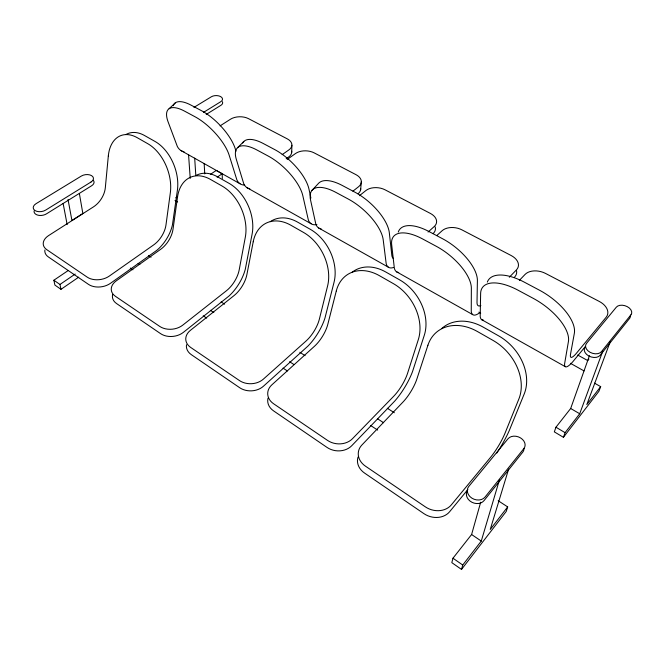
<?xml version="1.0" encoding="UTF-8"?>
<svg xmlns="http://www.w3.org/2000/svg" width="665" height="665" viewBox="0 0 665 665"><rect width="100%" height="100%" fill="white"/><g stroke="black" fill="none" stroke-linecap="round" stroke-linejoin="round"><path stroke-width="1" d="M291.727 152.268L291.885 145.261M360.621 189.774L361.344 181.612M480.679 502.225L471.601 534.519L452.973 558.218L451.809 562.64L461.51 569.423L506.24 511.435L507.678 506.905L498.176 500.72M461.51 569.423L462.74 565.026L481.269 541.069L499.39 480.047M508.617 469.124L490.246 529.448L507.678 506.905M589.439 355.684L570.67 408.493L555.948 427.229L554.336 431.876L563.421 437.312L598.891 391.319L600.678 386.639L594.452 383.131M563.421 437.312L565.084 432.666L579.714 413.755L602.739 351.203M610.146 341.935L586.821 404.553L600.678 386.639M588.941 359.034L587.702 360.555L577.719 355.035M467.894 489.498L449.648 511.701A18.662 15.569 18.6 0 1 423.921 513.646L364.553 473.064A17.864 14.771 10.4 0 1 358.019 457.055M585.358 346.523L572.789 361.76A32.419 6.002 -60.3 0 1 564.593 363.838L568.417 341.586A43.125 19.742 35.5 0 0 533.313 298.394L518.126 290.239A42.66 19.518 36 0 0 480.637 293.39L480.196 316.482A31.064 8.52 -60.7 0 0 483.413 320.081M311.985 190.365L318.252 183.656A38.03 16.7 42.2 0 1 342.251 185.46L354.736 192.085A38.279 16.933 41.8 0 1 389.333 232.841L391.793 255.094A19.543 7.307 -61.2 0 0 393.389 258.552M519.382 280.372L525.051 274.446A15.395 10.183 14.3 0 1 545.516 273.423L599.298 301.453A16.035 10.598 17.3 0 1 606.189 317.197L576.779 352.841A21.43 3.965 -60.3 0 1 570.52 354.237L574.336 333.365A42.942 20.05 35.3 0 0 539.49 290.214L524.328 282.168A42.477 19.817 35.9 0 0 487.329 282.11M509.307 277.238L516.431 269.899A15.012 9.9 12.3 0 0 511.202 255.551L461.901 229.857A14.514 9.476 9.5 0 0 442.117 230.73L436.789 235.56M237.555 147.721L243.864 141.437M169.101 108.703L175.419 102.784M428.085 232.027L434.203 226.566A14.223 9.202 7.8 0 0 430.388 213.432L385.027 189.799A13.832 8.786 5.5 0 0 365.883 190.556L359.408 195.71M352.916 191.179L358.593 186.715A13.591 8.512 4.1 0 0 355.983 174.662L314.104 152.842A13.275 8.121 2.3 0 0 295.559 153.499L287.263 159.392M286.199 158.736L288.685 156.965A13.001 7.889 1.2 0 0 291.686 151.238M282.176 154.629L288.834 149.949A13.076 7.864 1.2 0 0 287.255 138.852L248.486 118.644A12.81 7.498 -0.2 0 0 230.506 119.21L220.098 125.868M68.279 270.48L53.873 280.231L54.921 285.094L60.98 289.333L78.678 277.18M60.98 289.333L59.958 284.462L75.203 274.063M217.123 177.198L222.152 173.764L216.241 170.44L210.364 174.413M175.818 197.771L177.489 196.641M206.225 114.438L220.938 105.286A6.45 3.666 -0.9 0 0 222.376 101.695M203.432 112.427L220.797 101.678A6.467 3.658 -0.9 0 0 220.481 96.516A6.467 3.658 -0.9 0 0 211.354 96.774L193.947 107.389M478.9 312.126L480.712 313.14M570.429 363.306L584.028 370.912M180.922 150.523L240.09 183.798M246.931 187.646L311.095 223.723M318.527 227.904L388.343 267.172M396.448 271.727L472.707 314.612M481.576 319.599L565.217 366.631M570.67 408.493L579.714 413.755M175.02 200.481L177.58 202.01M555.948 427.229L565.084 432.666M148.47 255.476L151.088 257.156M221.088 301.927L224.587 304.163M299.832 352.292L305.077 355.65M387.321 408.26L394.328 412.741M138.096 263.415L139.833 264.545M210.356 310.306L213.839 312.567M289.583 361.718L293.938 364.536M377.521 418.775L383.614 422.732M130.315 268.078L132.917 269.782M203.207 315.833L206.682 318.103M283.049 368.127L287.388 370.97M370.704 425.542L377.645 430.089M471.601 534.519L481.269 541.069M53.873 280.231L59.958 284.462M452.973 558.218L462.74 565.026M235.975 151.188L235.385 149.201A35.702 14.015 46 0 0 201.445 110.673L190.996 105.12A35.561 13.807 46.2 0 0 173.241 105.735M310.879 198.054L308.992 189.192A36.816 15.42 44.2 0 0 274.678 149.567L263.282 143.515A36.633 15.204 44.5 0 0 242.634 143.025M63.125 203.473L67.165 224.62M68.03 199.517L71.928 220.481L82.851 213.498L79.376 193.565M188.569 154.77L190.215 178.37M194.687 158.137L195.818 175.627M204.172 163.648L204.745 173.914M222.152 173.764L222.343 178.511M125.926 134.53A37.074 23.882 69.4 0 1 144.546 135.527L155.086 141.487A37.257 24.223 69.1 0 1 177.405 190.107L172.451 224.861A29.593 17.232 -57.3 0 1 156.732 250.389L110.432 283.34A15.486 10.424 -8.7 0 1 88.528 284.396L48.337 256.923A15.204 9.809 -9.6 0 1 44.863 249.998M196.05 175.46A38.42 26.292 67 0 1 217.546 176.823L229.076 183.349A38.645 26.675 66.6 0 1 252.118 234.038L245.269 269.375A30.964 15.519 -57.8 0 1 228.918 296.091L183.316 332.4A16.002 11.563 -6.4 0 1 160.564 333.631L116.558 303.548A15.686 10.864 -7.9 0 1 112.634 294.529M270.248 221.694A40.033 28.969 63.3 0 1 297.571 222.102L310.239 229.275A40.299 29.393 62.6 0 1 334.054 282.209L324.952 318.078A32.46 13.391 -58.1 0 1 307.912 346.108L263.365 386.29A16.625 12.835 -2.1 0 1 239.691 387.72L191.304 354.644A16.234 12.053 -5 0 1 186.499 344.711M352.176 272.209A42.061 31.87 57.5 0 1 385.683 271.96L399.673 279.874A42.419 32.319 56.4 0 1 424.303 335.268L412.516 371.602A34.114 10.731 -58.5 0 1 394.727 401.086L351.694 445.758A17.44 14.223 5.9 0 1 327.03 447.42L273.573 410.879A16.924 13.383 0.6 0 1 267.995 398.16M441.635 328.618A44.796 34.846 49.3 0 1 483.181 327.122L498.717 335.908A45.295 35.278 47.9 0 1 524.195 394.004L509.207 430.704A35.943 7.406 -58.8 0 1 496.805 453.065M34.081 210.946A7.647 4.713 -9.1 0 0 38.088 215.219A7.647 4.713 -9.1 0 0 46.508 213.831L91.637 185.751A7.315 4.447 -6.8 0 0 93.291 180.281M466.797 491.801A9.784 7.955 21.4 0 0 471.926 502.266A9.784 7.955 21.4 0 0 484.037 500.62L522.748 452.15A9.401 7.24 20.5 0 0 523.995 448.609M244.662 185.111A27.165 14.464 -62.1 0 1 236.898 179.957L229.217 155.361A35.835 13.774 45.9 0 0 195.053 116.774L184.604 111.163A35.686 13.583 46.1 0 0 168.07 121.786L177.372 146.558A26.209 15.611 -62.7 0 0 184.055 151.828M316.897 224.504A28.312 12.926 -61.6 0 1 308.369 220.065L302.833 195.776A36.957 15.17 44.1 0 0 268.286 156.1L256.89 149.974A36.775 14.954 44.4 0 0 236.291 159.243L243.781 183.823A27.273 14.322 -62.1 0 0 249.832 188.794M360.721 188.661A13.508 8.529 4.1 0 1 357.986 193.773M393.522 267.48A29.559 11.056 -61.2 0 1 386.199 263.739L383.215 239.907A38.429 16.658 41.8 0 0 348.369 199.093L335.883 192.393A38.188 16.434 42.2 0 0 310.547 200.007L315.858 224.263A28.429 12.751 -61.6 0 0 321.137 228.876M435.193 226.848A14.123 9.21 7.9 0 1 433.056 233.639M398.277 232.035A39.917 18.263 39.3 0 1 428.875 231.47L442.599 238.76A40.249 18.495 38.8 0 1 477.395 280.688L477.013 302.367A20.44 5.802 -60.7 0 0 480.862 305.509M480.105 312.392A30.923 8.778 -60.7 0 1 471.252 311.461L471.352 288.294A40.415 18.204 38.9 0 0 436.307 246.308L422.574 238.935A40.075 17.972 39.4 0 0 391.66 244.545L394.362 268.319A29.684 10.848 -61.1 0 0 398.717 272.475M516.58 270.871A14.913 9.909 12.4 0 1 514.652 276.981M630.345 315.734A8.354 5.453 18.5 0 1 629.556 318.452L600.138 355.285A8.645 5.919 19 0 1 588.799 355.975A8.645 5.919 19 0 1 585.2 347.113M108.32 155.984L105.328 187.696A18.82 12.219 -56.8 0 1 93.441 206.898L48.67 235.535A15.312 9.809 -9.4 0 0 46.766 249.658L87.215 277.139A15.594 10.424 -8.5 0 0 109.284 276.091L153.673 244.903A19.568 11.388 -57.3 0 0 165.984 224.92L170.34 192.709A37.539 24.214 69 0 0 147.83 143.731L137.256 137.705A37.348 23.865 69.3 0 0 108.32 155.984M177.538 196.973L173.016 229.234A19.651 11.288 -57.4 0 1 160.664 249.309L116.325 280.796A15.802 10.864 -7.8 0 0 115.427 296.307L159.741 326.415A16.126 11.563 -6.2 0 0 182.675 325.193L226.391 290.78A20.465 10.258 -57.8 0 0 239.201 269.857L245.327 237.114A38.952 26.683 66.5 0 0 222.068 186.034L210.497 179.434A38.72 26.292 67 0 0 177.538 196.973M253.215 241.777L246.89 274.579A20.565 10.133 -57.8 0 1 234.022 295.601L190.398 330.355A16.367 12.061 -4.8 0 0 190.714 347.454L239.483 380.579A16.758 12.851 -2 0 0 263.34 379.158L306.033 341.037A21.455 8.845 -58.2 0 0 319.391 319.067L327.621 285.842A40.632 29.426 62.6 0 0 303.581 232.467L290.846 225.219A40.357 29.002 63.3 0 0 253.215 241.777M336.291 290.971L327.828 324.254A21.563 8.687 -58.2 0 1 314.412 346.324L271.852 384.852A17.057 13.4 0.6 0 0 273.639 403.788L327.554 440.421A17.589 14.248 5.8 0 0 352.417 438.759L393.647 396.315A22.552 7.091 -58.5 0 0 407.595 373.206L418.335 339.557A42.784 32.377 56.5 0 0 393.464 283.681L379.399 275.667A42.419 31.928 57.6 0 0 336.291 290.971M427.919 345.226L416.905 378.917A22.668 6.891 -58.5 0 1 402.89 402.15L361.843 445.068A18.021 14.813 10.3 0 0 365.418 466.14L425.342 506.855A18.82 15.619 18.2 0 0 451.302 504.918L490.487 457.42A23.757 4.896 -58.8 0 0 505.084 433.04L518.841 399.067A45.702 35.378 48.1 0 0 493.089 340.447L477.462 331.544A45.203 34.937 49.5 0 0 427.919 345.226M523.887 448.551L485.043 497.071A9.825 7.963 21.2 0 1 471.776 498.077A9.825 7.963 21.2 0 1 468.775 486.448L508.01 438.775A9.443 7.249 20.3 0 1 520.595 437.944A9.443 7.249 20.3 0 1 523.887 448.551M630.969 314.786L601.484 351.619A8.678 5.919 18.9 0 1 590.104 352.309A8.678 5.919 18.9 0 1 586.48 343.448L616.322 307.18A8.387 5.453 18.4 0 1 627.195 306.607A8.387 5.453 18.4 0 1 630.969 314.786M91.03 182.011L45.719 210.065A7.681 4.713 -9 0 1 34.962 210.514A7.681 4.713 -9 0 1 35.993 203.714L81.354 176.05A7.34 4.439 -6.8 0 1 91.645 175.685A7.34 4.439 -6.8 0 1 91.03 182.011"/></g></svg>
